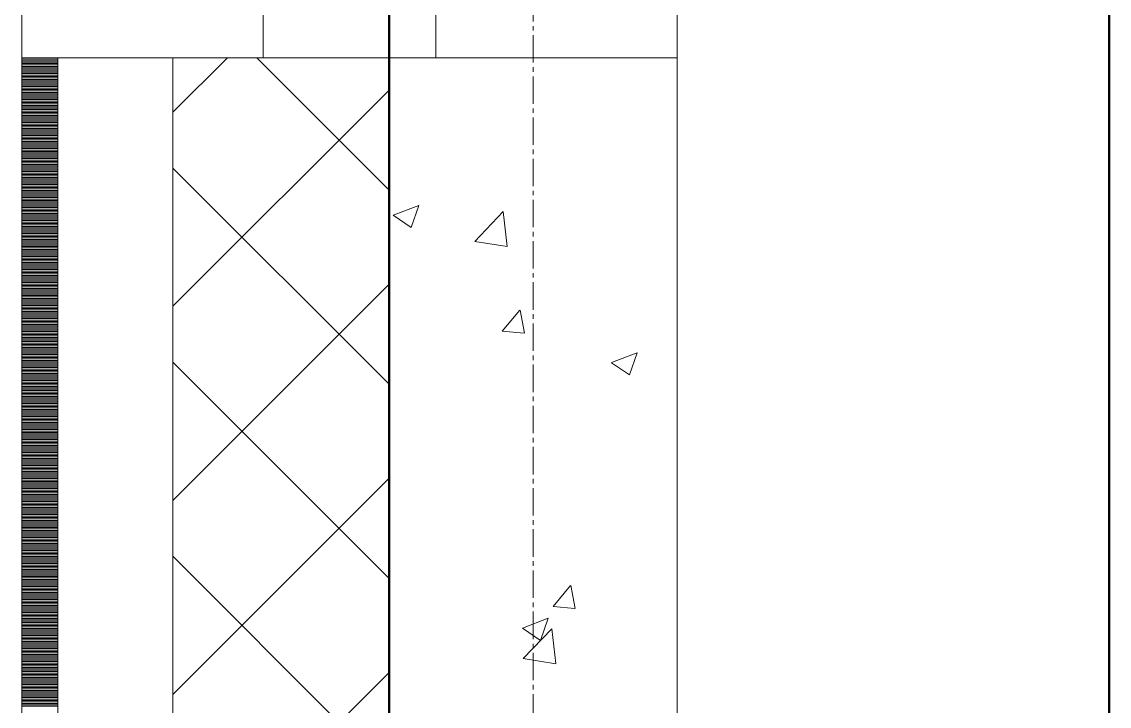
# Model space of a CAD drawing. Header units: millimetres. Extents: x -231292 to 573618, y -153144 to 564035.
# Drawn here: x 8528 to 9283, y -79895 to -79420 of the extents above; entities that cross this region are included whole.
import ezdxf

# ---------------------------------------------------------------- set-up
doc = ezdxf.new("R2010")
doc.units = ezdxf.units.MM
doc.linetypes.add('CENTER2', pattern=[28.575, 19.05, -3.175, 3.175, -3.175])
doc.layers.get('0').update_dxf_attribs({"color": 250})
for name, color, linetype, lineweight in [('A-Wall_Материал_Газоблок_Контур', 250, 'Continuous', 0), ('АР_Окна', 250, 'Continuous', 5), ('АР_Стены ПЕНОблок', 250, 'Continuous', 20), ('АР_Тонкая', 250, 'Continuous', 5), ('АР_Утеплитель', 250, 'Continuous', 0), ('АР_Штриховка', 250, 'Continuous', 0), ('РД_Оси_100', 250, 'Continuous', 0)]:
    doc.layers.add(name, color=color, linetype=linetype, lineweight=lineweight)
doc.layers.add('КР_Балки-0.5', color=60, linetype='Continuous', lineweight=50, plot=False)

# ---------------------------------------------------------------- blocks, each defined once
blk = doc.blocks.new('оси_рен')
at = {"layer": 'РД_Оси_100', "color": 251, "linetype": 'CENTER2', "true_color": 0x636466}
blk.add_line((1195652.916, 135558.25), (1195652.916, 223268.25), dxfattribs=at)

msp = doc.modelspace()

# ---------------------------------------------------------------- linework, layer by layer
at = {"layer": 'A-Wall_Материал_Газоблок_Контур', "color": 18, "linetype": 'Continuous', "lineweight": 0, "true_color": 0x000000}
for p, q in [((8528.458, -77045.283), (8528.458, -79445.283)), ((8983.458, -79445.283), (8983.458, -77045.283))]:
    msp.add_line(p, q, dxfattribs=at)
at = {"layer": 'АР_Окна', "color": 18, "linetype": 'Continuous', "lineweight": 5, "true_color": 0x000000}
for p, q in [((8528.458, -77045.283), (8528.458, -79445.283)), ((8983.458, -77045.283), (8983.458, -79445.283))]:
    msp.add_line(p, q, dxfattribs=at)
msp.add_lwpolyline([(8815.958, -79395.283), (8815.958, -79445.283), (8695.958, -79445.283), (8695.958, -79395.283)], close=True, dxfattribs=at)
at = {"layer": 'АР_Стены ПЕНОблок', "color": 18, "linetype": 'Continuous', "lineweight": 20, "true_color": 0x000000}
for p, q in [((8983.458, -79445.283), (8783.458, -79445.283)), ((8783.458, -79445.283), (8783.458, -80945.283)), ((8983.458, -80945.283), (8983.458, -79445.283))]:
    msp.add_line(p, q, dxfattribs=at)
at = {"layer": 'АР_Тонкая', "color": 18, "linetype": 'Continuous', "lineweight": 5, "true_color": 0x000000}
for p, q in [((8553.458, -79445.283), (8528.458, -79445.283)), ((8528.458, -79445.283), (8528.458, -80945.283)), ((8633.458, -79445.283), (8553.458, -79445.283)), ((8553.458, -79445.283), (8553.458, -80945.283)), ((8553.458, -80945.283), (8553.458, -79445.283)), ((8633.458, -80945.283), (8633.458, -79445.283))]:
    msp.add_line(p, q, dxfattribs=at)
at = {"layer": 'АР_Утеплитель', "color": 18, "linetype": 'Continuous', "lineweight": 0, "true_color": 0x000000}
for p, q in [((8783.458, -79445.283), (8633.458, -79445.283)), ((8633.458, -79445.283), (8633.458, -80945.283)), ((8783.458, -80945.283), (8783.458, -79445.283))]:
    msp.add_line(p, q, dxfattribs=at)
at = {"layer": 'АР_Штриховка', "color": 18, "linetype": 'Continuous', "lineweight": 0, "true_color": 0x000000}
for p, q in [((8528.458, -79446.283), (8553.458, -79446.283)), ((8528.458, -79447.283), (8553.458, -79447.283)), ((8528.458, -79448.283), (8553.458, -79448.283)), ((8633.458, -79483.012), (8671.188, -79445.283)), ((8783.458, -79537.124), (8691.617, -79445.283)), ((8841.046, -79445.283), (8841.988, -79445.365)), ((8842.186, -79445.329), (8842.177, -79445.283)), ((8528.458, -79449.283), (8553.458, -79449.283)), ((8528.458, -79450.283), (8553.458, -79450.283)), ((8528.458, -79451.283), (8553.458, -79451.283)), ((8528.458, -79452.283), (8553.458, -79452.283)), ((8528.458, -79453.283), (8553.458, -79453.283)), ((8528.458, -79454.283), (8553.458, -79454.283)), ((8528.458, -79455.283), (8553.458, -79455.283)), ((8528.458, -79456.283), (8553.458, -79456.283)), ((8528.458, -79457.283), (8553.458, -79457.283)), ((8528.458, -79458.283), (8553.458, -79458.283)), ((8528.458, -79459.283), (8553.458, -79459.283)), ((8528.458, -79460.283), (8553.458, -79460.283)), ((8528.458, -79461.283), (8553.458, -79461.283)), ((8528.458, -79462.283), (8553.458, -79462.283)), ((8528.458, -79463.283), (8553.458, -79463.283)), ((8528.458, -79464.283), (8553.458, -79464.283)), ((8528.458, -79465.283), (8553.458, -79465.283)), ((8528.458, -79466.283), (8553.458, -79466.283)), ((8528.458, -79467.283), (8553.458, -79467.283)), ((8528.458, -79468.283), (8553.458, -79468.283)), ((8528.458, -79469.283), (8553.458, -79469.283)), ((8528.458, -79470.283), (8553.458, -79470.283)), ((8528.458, -79471.283), (8553.458, -79471.283)), ((8633.458, -79617.716), (8783.458, -79467.716)), ((8528.458, -79472.283), (8553.458, -79472.283)), ((8528.458, -79473.283), (8553.458, -79473.283)), ((8528.458, -79474.283), (8553.458, -79474.283)), ((8528.458, -79475.283), (8553.458, -79475.283)), ((8528.458, -79476.283), (8553.458, -79476.283)), ((8528.458, -79477.283), (8553.458, -79477.283)), ((8528.458, -79478.283), (8553.458, -79478.283)), ((8528.458, -79479.283), (8553.458, -79479.283)), ((8528.458, -79480.283), (8553.458, -79480.283)), ((8528.458, -79481.283), (8553.458, -79481.283)), ((8528.458, -79482.283), (8553.458, -79482.283)), ((8528.458, -79483.283), (8553.458, -79483.283)), ((8528.458, -79484.283), (8553.458, -79484.283)), ((8528.458, -79485.283), (8553.458, -79485.283)), ((8528.458, -79486.283), (8553.458, -79486.283)), ((8528.458, -79487.283), (8553.458, -79487.283)), ((8528.458, -79488.283), (8553.458, -79488.283)), ((8528.458, -79489.283), (8553.458, -79489.283)), ((8528.458, -79490.283), (8553.458, -79490.283)), ((8528.458, -79491.283), (8553.458, -79491.283)), ((8528.458, -79492.283), (8553.458, -79492.283)), ((8528.458, -79493.283), (8553.458, -79493.283)), ((8528.458, -79494.283), (8553.458, -79494.283)), ((8528.458, -79495.283), (8553.458, -79495.283)), ((8528.458, -79496.283), (8553.458, -79496.283)), ((8528.458, -79497.283), (8553.458, -79497.283)), ((8528.458, -79498.283), (8553.458, -79498.283)), ((8528.458, -79499.283), (8553.458, -79499.283)), ((8528.458, -79500.283), (8553.458, -79500.283)), ((8528.458, -79501.283), (8553.458, -79501.283)), ((8528.458, -79502.283), (8553.458, -79502.283)), ((8528.458, -79503.283), (8553.458, -79503.283)), ((8528.458, -79504.283), (8553.458, -79504.283)), ((8528.458, -79505.283), (8553.458, -79505.283)), ((8528.458, -79506.283), (8553.458, -79506.283)), ((8528.458, -79507.283), (8553.458, -79507.283)), ((8528.458, -79508.283), (8553.458, -79508.283)), ((8528.458, -79509.283), (8553.458, -79509.283)), ((8528.458, -79510.283), (8553.458, -79510.283)), ((8528.458, -79511.283), (8553.458, -79511.283)), ((8528.458, -79512.283), (8553.458, -79512.283)), ((8528.458, -79513.283), (8553.458, -79513.283)), ((8528.458, -79514.283), (8553.458, -79514.283)), ((8528.458, -79515.283), (8553.458, -79515.283)), ((8528.458, -79516.283), (8553.458, -79516.283)), ((8528.458, -79517.283), (8553.458, -79517.283)), ((8528.458, -79518.283), (8553.458, -79518.283)), ((8528.458, -79519.283), (8553.458, -79519.283)), ((8528.458, -79520.283), (8553.458, -79520.283)), ((8528.458, -79521.283), (8553.458, -79521.283)), ((8528.458, -79522.283), (8553.458, -79522.283)), ((8528.458, -79523.283), (8553.458, -79523.283)), ((8783.458, -79671.828), (8633.458, -79521.828)), ((8528.458, -79524.283), (8553.458, -79524.283)), ((8528.458, -79525.283), (8553.458, -79525.283)), ((8528.458, -79526.283), (8553.458, -79526.283)), ((8528.458, -79527.283), (8553.458, -79527.283)), ((8528.458, -79528.283), (8553.458, -79528.283)), ((8528.458, -79529.283), (8553.458, -79529.283)), ((8528.458, -79530.283), (8553.458, -79530.283)), ((8528.458, -79531.283), (8553.458, -79531.283)), ((8528.458, -79532.283), (8553.458, -79532.283)), ((8528.458, -79533.283), (8553.458, -79533.283)), ((8528.458, -79534.283), (8553.458, -79534.283)), ((8528.458, -79535.283), (8553.458, -79535.283)), ((8528.458, -79536.283), (8553.458, -79536.283)), ((8528.458, -79537.283), (8553.458, -79537.283)), ((8528.458, -79538.283), (8553.458, -79538.283)), ((8528.458, -79539.283), (8553.458, -79539.283)), ((8528.458, -79540.283), (8553.458, -79540.283)), ((8528.458, -79541.283), (8553.458, -79541.283)), ((8528.458, -79542.283), (8553.458, -79542.283)), ((8528.458, -79543.283), (8553.458, -79543.283)), ((8528.458, -79544.283), (8553.458, -79544.283)), ((8528.458, -79545.283), (8553.458, -79545.283)), ((8528.458, -79546.283), (8553.458, -79546.283)), ((8528.458, -79547.283), (8553.458, -79547.283)), ((8528.458, -79548.283), (8553.458, -79548.283)), ((8528.458, -79549.283), (8553.458, -79549.283)), ((8528.458, -79550.283), (8553.458, -79550.283)), ((8528.458, -79551.283), (8553.458, -79551.283)), ((8528.458, -79552.283), (8553.458, -79552.283)), ((8528.458, -79553.283), (8553.458, -79553.283)), ((8528.458, -79554.283), (8553.458, -79554.283)), ((8786.266, -79554.554), (8804.051, -79547.727)), ((8798.884, -79563.132), (8804.034, -79547.783)), ((8842.906, -79572.687), (8862.689, -79552.068)), ((8865.547, -79576.185), (8862.74, -79552.062)), ((8528.458, -79555.283), (8553.458, -79555.283)), ((8528.458, -79556.283), (8553.458, -79556.283)), ((8528.458, -79557.283), (8553.458, -79557.283)), ((8528.458, -79558.283), (8553.458, -79558.283)), ((8528.458, -79559.283), (8553.458, -79559.283)), ((8528.458, -79560.283), (8553.458, -79560.283)), ((8528.458, -79561.283), (8553.458, -79561.283)), ((8786.242, -79554.608), (8798.876, -79563.13)), ((8528.458, -79562.283), (8553.458, -79562.283)), ((8528.458, -79563.283), (8553.458, -79563.283)), ((8528.458, -79564.283), (8553.458, -79564.283)), ((8528.458, -79565.283), (8553.458, -79565.283)), ((8528.458, -79566.283), (8553.458, -79566.283)), ((8528.458, -79567.283), (8553.458, -79567.283)), ((8528.458, -79568.283), (8553.458, -79568.283)), ((8528.458, -79569.283), (8553.458, -79569.283)), ((8528.458, -79570.283), (8553.458, -79570.283)), ((8528.458, -79571.283), (8553.458, -79571.283)), ((8528.458, -79572.283), (8553.458, -79572.283)), ((8528.458, -79573.283), (8553.458, -79573.283)), ((8528.458, -79574.283), (8553.458, -79574.283)), ((8528.458, -79575.283), (8553.458, -79575.283)), ((8528.458, -79576.283), (8553.458, -79576.283)), ((8842.943, -79572.767), (8865.533, -79576.27)), ((8528.458, -79577.283), (8553.458, -79577.283)), ((8528.458, -79578.283), (8553.458, -79578.283)), ((8528.458, -79579.283), (8553.458, -79579.283)), ((8528.458, -79580.283), (8553.458, -79580.283)), ((8528.458, -79581.283), (8553.458, -79581.283)), ((8528.458, -79582.283), (8553.458, -79582.283)), ((8528.458, -79583.283), (8553.458, -79583.283)), ((8528.458, -79584.283), (8553.458, -79584.283)), ((8528.458, -79585.283), (8553.458, -79585.283)), ((8528.458, -79586.283), (8553.458, -79586.283)), ((8528.458, -79587.283), (8553.458, -79587.283)), ((8528.458, -79588.283), (8553.458, -79588.283)), ((8528.458, -79589.283), (8553.458, -79589.283)), ((8528.458, -79590.283), (8553.458, -79590.283)), ((8528.458, -79591.283), (8553.458, -79591.283)), ((8528.458, -79592.283), (8553.458, -79592.283)), ((8528.458, -79593.283), (8553.458, -79593.283)), ((8528.458, -79594.283), (8553.458, -79594.283)), ((8528.458, -79595.283), (8553.458, -79595.283)), ((8528.458, -79596.283), (8553.458, -79596.283)), ((8528.458, -79597.283), (8553.458, -79597.283)), ((8528.458, -79598.283), (8553.458, -79598.283)), ((8528.458, -79599.283), (8553.458, -79599.283)), ((8528.458, -79600.283), (8553.458, -79600.283)), ((8528.458, -79601.283), (8553.458, -79601.283)), ((8528.458, -79602.283), (8553.458, -79602.283)), ((8528.458, -79603.283), (8553.458, -79603.283)), ((8528.458, -79604.283), (8553.458, -79604.283)), ((8528.458, -79605.283), (8553.458, -79605.283)), ((8528.458, -79606.283), (8553.458, -79606.283)), ((8633.458, -79752.42), (8783.458, -79602.42)), ((8528.458, -79607.283), (8553.458, -79607.283)), ((8528.458, -79608.283), (8553.458, -79608.283)), ((8528.458, -79609.283), (8553.458, -79609.283)), ((8528.458, -79610.283), (8553.458, -79610.283)), ((8528.458, -79611.283), (8553.458, -79611.283)), ((8528.458, -79612.283), (8553.458, -79612.283)), ((8528.458, -79613.283), (8553.458, -79613.283)), ((8528.458, -79614.283), (8553.458, -79614.283)), ((8528.458, -79615.283), (8553.458, -79615.283)), ((8528.458, -79616.283), (8553.458, -79616.283)), ((8528.458, -79617.283), (8553.458, -79617.283)), ((8528.458, -79618.283), (8553.458, -79618.283)), ((8528.458, -79619.283), (8553.458, -79619.283)), ((8528.458, -79620.283), (8553.458, -79620.283)), ((8528.458, -79621.283), (8553.458, -79621.283)), ((8528.458, -79622.283), (8553.458, -79622.283)), ((8862.049, -79635.093), (8874.295, -79620.5)), ((8877.429, -79636.386), (8874.492, -79620.464)), ((8528.458, -79623.283), (8553.458, -79623.283)), ((8528.458, -79624.283), (8553.458, -79624.283)), ((8528.458, -79625.283), (8553.458, -79625.283)), ((8528.458, -79626.283), (8553.458, -79626.283)), ((8528.458, -79627.283), (8553.458, -79627.283)), ((8528.458, -79628.283), (8553.458, -79628.283)), ((8528.458, -79629.283), (8553.458, -79629.283)), ((8528.458, -79630.283), (8553.458, -79630.283)), ((8528.458, -79631.283), (8553.458, -79631.283)), ((8528.458, -79632.283), (8553.458, -79632.283)), ((8528.458, -79633.283), (8553.458, -79633.283)), ((8528.458, -79634.283), (8553.458, -79634.283)), ((8528.458, -79635.283), (8553.458, -79635.283)), ((8528.458, -79636.283), (8553.458, -79636.283)), ((8528.458, -79637.283), (8553.458, -79637.283)), ((8862.049, -79635.094), (8877.231, -79636.422)), ((8528.458, -79638.283), (8553.458, -79638.283)), ((8528.458, -79639.283), (8553.458, -79639.283)), ((8528.458, -79640.283), (8553.458, -79640.283)), ((8528.458, -79641.283), (8553.458, -79641.283)), ((8528.458, -79642.283), (8553.458, -79642.283)), ((8528.458, -79643.283), (8553.458, -79643.283)), ((8528.458, -79644.283), (8553.458, -79644.283)), ((8528.458, -79645.283), (8553.458, -79645.283)), ((8528.458, -79646.283), (8553.458, -79646.283)), ((8528.458, -79647.283), (8553.458, -79647.283)), ((8528.458, -79648.283), (8553.458, -79648.283)), ((8528.458, -79649.283), (8553.458, -79649.283)), ((8528.458, -79650.283), (8553.458, -79650.283)), ((8528.458, -79651.283), (8553.458, -79651.283)), ((8528.458, -79652.283), (8553.458, -79652.283)), ((8937.88, -79656.82), (8955.665, -79649.993)), ((8950.498, -79665.397), (8955.648, -79650.048)), ((8528.458, -79653.283), (8553.458, -79653.283)), ((8528.458, -79654.283), (8553.458, -79654.283)), ((8528.458, -79655.283), (8553.458, -79655.283)), ((8528.458, -79656.283), (8553.458, -79656.283)), ((8528.458, -79657.283), (8553.458, -79657.283)), ((8528.458, -79658.283), (8553.458, -79658.283)), ((8528.458, -79659.283), (8553.458, -79659.283)), ((8783.458, -79806.532), (8633.458, -79656.532)), ((8937.856, -79656.873), (8950.491, -79665.395)), ((8528.458, -79660.283), (8553.458, -79660.283)), ((8528.458, -79661.283), (8553.458, -79661.283)), ((8528.458, -79662.283), (8553.458, -79662.283)), ((8528.458, -79663.283), (8553.458, -79663.283)), ((8528.458, -79664.283), (8553.458, -79664.283)), ((8528.458, -79665.283), (8553.458, -79665.283)), ((8528.458, -79666.283), (8553.458, -79666.283)), ((8528.458, -79667.283), (8553.458, -79667.283)), ((8528.458, -79668.283), (8553.458, -79668.283)), ((8528.458, -79669.283), (8553.458, -79669.283)), ((8528.458, -79670.283), (8553.458, -79670.283)), ((8528.458, -79671.283), (8553.458, -79671.283)), ((8528.458, -79672.283), (8553.458, -79672.283)), ((8528.458, -79673.283), (8553.458, -79673.283)), ((8528.458, -79674.283), (8553.458, -79674.283)), ((8528.458, -79675.283), (8553.458, -79675.283)), ((8528.458, -79676.283), (8553.458, -79676.283)), ((8528.458, -79677.283), (8553.458, -79677.283)), ((8528.458, -79678.283), (8553.458, -79678.283)), ((8528.458, -79679.283), (8553.458, -79679.283)), ((8528.458, -79680.283), (8553.458, -79680.283)), ((8528.458, -79681.283), (8553.458, -79681.283)), ((8528.458, -79682.283), (8553.458, -79682.283)), ((8528.458, -79683.283), (8553.458, -79683.283)), ((8528.458, -79684.283), (8553.458, -79684.283)), ((8528.458, -79685.283), (8553.458, -79685.283)), ((8528.458, -79686.283), (8553.458, -79686.283)), ((8528.458, -79687.283), (8553.458, -79687.283)), ((8528.458, -79688.283), (8553.458, -79688.283)), ((8528.458, -79689.283), (8553.458, -79689.283)), ((8528.458, -79690.283), (8553.458, -79690.283)), ((8528.458, -79691.283), (8553.458, -79691.283)), ((8528.458, -79692.283), (8553.458, -79692.283)), ((8528.458, -79693.283), (8553.458, -79693.283)), ((8528.458, -79694.283), (8553.458, -79694.283)), ((8528.458, -79695.283), (8553.458, -79695.283)), ((8528.458, -79696.283), (8553.458, -79696.283)), ((8528.458, -79697.283), (8553.458, -79697.283)), ((8528.458, -79698.283), (8553.458, -79698.283)), ((8528.458, -79699.283), (8553.458, -79699.283)), ((8528.458, -79700.283), (8553.458, -79700.283)), ((8528.458, -79701.283), (8553.458, -79701.283)), ((8528.458, -79702.283), (8553.458, -79702.283)), ((8528.458, -79703.283), (8553.458, -79703.283)), ((8528.458, -79704.283), (8553.458, -79704.283)), ((8528.458, -79705.283), (8553.458, -79705.283)), ((8528.458, -79706.283), (8553.458, -79706.283)), ((8528.458, -79707.283), (8553.458, -79707.283)), ((8528.458, -79708.283), (8553.458, -79708.283)), ((8528.458, -79709.283), (8553.458, -79709.283)), ((8528.458, -79710.283), (8553.458, -79710.283)), ((8528.458, -79711.283), (8553.458, -79711.283)), ((8528.458, -79712.283), (8553.458, -79712.283)), ((8528.458, -79713.283), (8553.458, -79713.283)), ((8528.458, -79714.283), (8553.458, -79714.283)), ((8528.458, -79715.283), (8553.458, -79715.283)), ((8528.458, -79716.283), (8553.458, -79716.283)), ((8528.458, -79717.283), (8553.458, -79717.283)), ((8528.458, -79718.283), (8553.458, -79718.283)), ((8528.458, -79719.283), (8553.458, -79719.283)), ((8528.458, -79720.283), (8553.458, -79720.283)), ((8528.458, -79721.283), (8553.458, -79721.283)), ((8528.458, -79722.283), (8553.458, -79722.283)), ((8528.458, -79723.283), (8553.458, -79723.283)), ((8528.458, -79724.283), (8553.458, -79724.283)), ((8528.458, -79725.283), (8553.458, -79725.283)), ((8528.458, -79726.283), (8553.458, -79726.283)), ((8528.458, -79727.283), (8553.458, -79727.283)), ((8528.458, -79728.283), (8553.458, -79728.283)), ((8528.458, -79729.283), (8553.458, -79729.283)), ((8528.458, -79730.283), (8553.458, -79730.283)), ((8528.458, -79731.283), (8553.458, -79731.283)), ((8528.458, -79732.283), (8553.458, -79732.283)), ((8528.458, -79733.283), (8553.458, -79733.283)), ((8528.458, -79734.283), (8553.458, -79734.283)), ((8528.458, -79735.283), (8553.458, -79735.283)), ((8528.458, -79736.283), (8553.458, -79736.283)), ((8528.458, -79737.283), (8553.458, -79737.283)), ((8528.458, -79738.283), (8553.458, -79738.283)), ((8528.458, -79739.283), (8553.458, -79739.283)), ((8528.458, -79740.283), (8553.458, -79740.283)), ((8528.458, -79741.283), (8553.458, -79741.283)), ((8528.458, -79742.283), (8553.458, -79742.283)), ((8633.458, -79887.124), (8783.458, -79737.124)), ((8528.458, -79743.283), (8553.458, -79743.283)), ((8528.458, -79744.283), (8553.458, -79744.283)), ((8528.458, -79745.283), (8553.458, -79745.283)), ((8528.458, -79746.283), (8553.458, -79746.283)), ((8528.458, -79747.283), (8553.458, -79747.283)), ((8528.458, -79748.283), (8553.458, -79748.283)), ((8528.458, -79749.283), (8553.458, -79749.283)), ((8528.458, -79750.283), (8553.458, -79750.283)), ((8528.458, -79751.283), (8553.458, -79751.283)), ((8528.458, -79752.283), (8553.458, -79752.283)), ((8528.458, -79753.283), (8553.458, -79753.283)), ((8528.458, -79754.283), (8553.458, -79754.283)), ((8528.458, -79755.283), (8553.458, -79755.283)), ((8528.458, -79756.283), (8553.458, -79756.283)), ((8528.458, -79757.283), (8553.458, -79757.283)), ((8528.458, -79758.283), (8553.458, -79758.283)), ((8528.458, -79759.283), (8553.458, -79759.283)), ((8528.458, -79760.283), (8553.458, -79760.283)), ((8528.458, -79761.283), (8553.458, -79761.283)), ((8528.458, -79762.283), (8553.458, -79762.283)), ((8528.458, -79763.283), (8553.458, -79763.283)), ((8528.458, -79764.283), (8553.458, -79764.283)), ((8528.458, -79765.283), (8553.458, -79765.283)), ((8528.458, -79766.283), (8553.458, -79766.283)), ((8528.458, -79767.283), (8553.458, -79767.283)), ((8528.458, -79768.283), (8553.458, -79768.283)), ((8528.458, -79769.283), (8553.458, -79769.283)), ((8528.458, -79770.283), (8553.458, -79770.283)), ((8528.458, -79771.283), (8553.458, -79771.283)), ((8528.458, -79772.283), (8553.458, -79772.283)), ((8528.458, -79773.283), (8553.458, -79773.283)), ((8528.458, -79774.283), (8553.458, -79774.283)), ((8528.458, -79775.283), (8553.458, -79775.283)), ((8528.458, -79776.283), (8553.458, -79776.283)), ((8528.458, -79777.283), (8553.458, -79777.283)), ((8528.458, -79778.283), (8553.458, -79778.283)), ((8528.458, -79779.283), (8553.458, -79779.283)), ((8528.458, -79780.283), (8553.458, -79780.283)), ((8528.458, -79781.283), (8553.458, -79781.283)), ((8528.458, -79782.283), (8553.458, -79782.283)), ((8528.458, -79783.283), (8553.458, -79783.283)), ((8528.458, -79784.283), (8553.458, -79784.283)), ((8528.458, -79785.283), (8553.458, -79785.283)), ((8528.458, -79786.283), (8553.458, -79786.283)), ((8528.458, -79787.283), (8553.458, -79787.283)), ((8528.458, -79788.283), (8553.458, -79788.283)), ((8528.458, -79789.283), (8553.458, -79789.283)), ((8528.458, -79790.283), (8553.458, -79790.283)), ((8528.458, -79791.283), (8553.458, -79791.283)), ((8528.458, -79792.283), (8553.458, -79792.283)), ((8528.458, -79793.283), (8553.458, -79793.283)), ((8528.458, -79794.283), (8553.458, -79794.283)), ((8528.458, -79795.283), (8553.458, -79795.283)), ((8783.458, -79941.235), (8633.458, -79791.235)), ((8528.458, -79796.283), (8553.458, -79796.283)), ((8528.458, -79797.283), (8553.458, -79797.283)), ((8528.458, -79798.283), (8553.458, -79798.283)), ((8528.458, -79799.283), (8553.458, -79799.283)), ((8528.458, -79800.283), (8553.458, -79800.283)), ((8528.458, -79801.283), (8553.458, -79801.283)), ((8528.458, -79802.283), (8553.458, -79802.283)), ((8528.458, -79803.283), (8553.458, -79803.283)), ((8528.458, -79804.283), (8553.458, -79804.283)), ((8528.458, -79805.283), (8553.458, -79805.283)), ((8528.458, -79806.283), (8553.458, -79806.283)), ((8528.458, -79807.283), (8553.458, -79807.283)), ((8528.458, -79808.283), (8553.458, -79808.283)), ((8528.458, -79809.283), (8553.458, -79809.283)), ((8528.458, -79810.283), (8553.458, -79810.283)), ((8528.458, -79811.283), (8553.458, -79811.283)), ((8528.458, -79812.283), (8553.458, -79812.283)), ((8528.458, -79813.283), (8553.458, -79813.283)), ((8528.458, -79814.283), (8553.458, -79814.283)), ((8528.458, -79815.283), (8553.458, -79815.283)), ((8528.458, -79816.283), (8553.458, -79816.283)), ((8528.458, -79817.283), (8553.458, -79817.283)), ((8528.458, -79818.283), (8553.458, -79818.283)), ((8897.293, -79826.15), (8909.538, -79811.557)), ((8912.672, -79827.443), (8909.735, -79811.521)), ((8528.458, -79819.283), (8553.458, -79819.283)), ((8528.458, -79820.283), (8553.458, -79820.283)), ((8528.458, -79821.283), (8553.458, -79821.283)), ((8528.458, -79822.283), (8553.458, -79822.283)), ((8528.458, -79823.283), (8553.458, -79823.283)), ((8528.458, -79824.283), (8553.458, -79824.283)), ((8528.458, -79825.283), (8553.458, -79825.283)), ((8897.293, -79826.151), (8912.475, -79827.479)), ((8528.458, -79826.283), (8553.458, -79826.283)), ((8528.458, -79827.283), (8553.458, -79827.283)), ((8528.458, -79828.283), (8553.458, -79828.283)), ((8528.458, -79829.283), (8553.458, -79829.283)), ((8528.458, -79830.283), (8553.458, -79830.283)), ((8528.458, -79831.283), (8553.458, -79831.283)), ((8528.458, -79832.283), (8553.458, -79832.283)), ((8528.458, -79833.283), (8553.458, -79833.283)), ((8528.458, -79834.283), (8553.458, -79834.283)), ((8528.458, -79835.283), (8553.458, -79835.283)), ((8528.458, -79836.283), (8553.458, -79836.283)), ((8528.458, -79837.283), (8553.458, -79837.283)), ((8528.458, -79838.283), (8553.458, -79838.283)), ((8528.458, -79839.283), (8553.458, -79839.283)), ((8528.458, -79840.283), (8553.458, -79840.283)), ((8876.054, -79841.061), (8888.689, -79849.583)), ((8876.078, -79841.008), (8893.863, -79834.181)), ((8888.696, -79849.585), (8893.846, -79834.236)), ((8528.458, -79841.283), (8553.458, -79841.283)), ((8528.458, -79842.283), (8553.458, -79842.283)), ((8528.458, -79843.283), (8553.458, -79843.283)), ((8528.458, -79844.283), (8553.458, -79844.283)), ((8528.458, -79845.283), (8553.458, -79845.283)), ((8528.458, -79846.283), (8553.458, -79846.283)), ((8528.458, -79847.283), (8553.458, -79847.283)), ((8528.458, -79848.283), (8553.458, -79848.283)), ((8876.581, -79862.155), (8896.364, -79841.537)), ((8899.221, -79865.653), (8896.415, -79841.531)), ((8528.458, -79849.283), (8553.458, -79849.283)), ((8528.458, -79850.283), (8553.458, -79850.283)), ((8528.458, -79851.283), (8553.458, -79851.283)), ((8528.458, -79852.283), (8553.458, -79852.283)), ((8528.458, -79853.283), (8553.458, -79853.283)), ((8528.458, -79854.283), (8553.458, -79854.283)), ((8528.458, -79855.283), (8553.458, -79855.283)), ((8528.458, -79856.283), (8553.458, -79856.283)), ((8528.458, -79857.283), (8553.458, -79857.283)), ((8528.458, -79858.283), (8553.458, -79858.283)), ((8528.458, -79859.283), (8553.458, -79859.283)), ((8528.458, -79860.283), (8553.458, -79860.283)), ((8528.458, -79861.283), (8553.458, -79861.283)), ((8528.458, -79862.283), (8553.458, -79862.283)), ((8528.458, -79863.283), (8553.458, -79863.283)), ((8876.618, -79862.235), (8899.208, -79865.739)), ((8528.458, -79864.283), (8553.458, -79864.283)), ((8528.458, -79865.283), (8553.458, -79865.283)), ((8528.458, -79866.283), (8553.458, -79866.283)), ((8528.458, -79867.283), (8553.458, -79867.283)), ((8528.458, -79868.283), (8553.458, -79868.283)), ((8528.458, -79869.283), (8553.458, -79869.283)), ((8528.458, -79870.283), (8553.458, -79870.283)), ((8528.458, -79871.283), (8553.458, -79871.283)), ((8528.458, -79872.283), (8553.458, -79872.283)), ((8528.458, -79873.283), (8553.458, -79873.283)), ((8528.458, -79874.283), (8553.458, -79874.283)), ((8528.458, -79875.283), (8553.458, -79875.283)), ((8528.458, -79876.283), (8553.458, -79876.283)), ((8528.458, -79877.283), (8553.458, -79877.283)), ((8528.458, -79878.283), (8553.458, -79878.283)), ((8633.458, -80021.828), (8783.458, -79871.828)), ((8528.458, -79879.283), (8553.458, -79879.283)), ((8528.458, -79880.283), (8553.458, -79880.283)), ((8528.458, -79881.283), (8553.458, -79881.283)), ((8528.458, -79882.283), (8553.458, -79882.283)), ((8528.458, -79883.283), (8553.458, -79883.283)), ((8528.458, -79884.283), (8553.458, -79884.283)), ((8528.458, -79885.283), (8553.458, -79885.283)), ((8528.458, -79886.283), (8553.458, -79886.283)), ((8528.458, -79887.283), (8553.458, -79887.283)), ((8528.458, -79888.283), (8553.458, -79888.283)), ((8528.458, -79889.283), (8553.458, -79889.283)), ((8528.458, -79890.283), (8553.458, -79890.283)), ((8528.458, -79891.283), (8553.458, -79891.283)), ((8528.458, -79892.283), (8553.458, -79892.283)), ((8528.458, -79893.283), (8553.458, -79893.283)), ((8528.458, -79894.283), (8553.458, -79894.283)), ((8528.458, -79895.283), (8553.458, -79895.283))]:
    msp.add_line(p, q, dxfattribs=at)
at = {"layer": 'КР_Балки-0.5', "color": 18, "ltscale": 200, "true_color": 0x000000}
for p, q in [((8783.458, -98050.283), (8783.458, -71545.283)), ((8783.458, -98050.283), (8783.458, -71545.283)), ((9283.458, -71545.283), (9283.458, -98050.283)), ((9283.458, -71545.283), (9283.458, -98050.283))]:
    msp.add_line(p, q, dxfattribs=at)

# ---------------------------------------------------------------- block references
at = {"rotation": 359.999868838025}
msp.add_blockref('оси_рен', (-1186769.82, -284755.728), dxfattribs=at)

doc.saveas('drawing.dxf')
